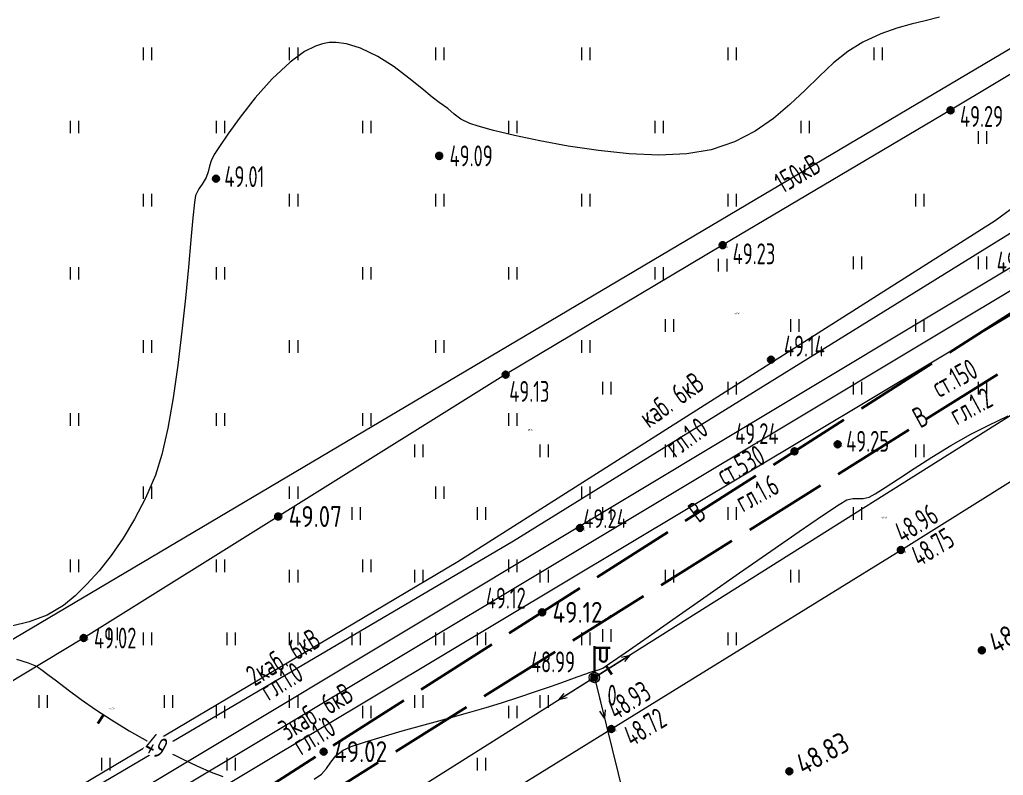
# Model space of a CAD drawing. Extents: x 1098675 to 1099684, y 381052 to 381453.
# Drawn here: x 1099243.87 to 1099290.98, y 381155.77 to 381191.94 of the extents above; entities that cross this region are included whole.
import ezdxf
from ezdxf.enums import TextEntityAlignment as Align

# ---------------------------------------------------------------- set-up
doc = ezdxf.new("R2010")
doc.units = 0
doc.header["$MEASUREMENT"] = 0
doc.set_wipeout_variables(frame=1)
doc.linetypes.add('500_122_1_1', pattern=[10, 8, -2])
doc.layers.add('Горизонтали', color=32, linetype='CONTINUOUS', lineweight=15)
doc.layers.add('Съемка', color=253, linetype='CONTINUOUS', lineweight=20)
doc.layers.add('С_ВЫСОТА', color=252, linetype='CONTINUOUS')
doc.styles.add('D431', font='GOST2304A.ttf', dxfattribs={"height": 0.8})
doc.styles.add('TOPO_D431', font='GOST2304A.ttf')
doc.styles.add('txt', font='GOST2304A.ttf')
doc.styles.add('ГОСТ', font='GOST2304A.ttf', dxfattribs={"height": 2.5})
doc.linetypes.add('g5_119_1', pattern='A,4,-1,[31,GUGK_2005.shx,S=0.1,R=0,X=0,Y=0],0.35,[31,GUGK_2005.shx,S=0.08,R=0,X=0,Y=0],3.3,[31,GUGK_2005.shx,S=0.08,R=180,X=0,Y=0],0.35,[31,GUGK_2005.shx,S=0.1,R=180,X=0,Y=0],-1', length=10)
doc.linetypes.add('ЗАБ сетка', pattern='A,2.5,["<",txt,S=1.2,R=90,X=0,Y=0],5,[">",txt,S=1.2,R=90,X=0,Y=-0.6],2.5', length=10)

# ---------------------------------------------------------------- blocks, each defined once
blk = doc.blocks.new('Съемка')
at = {"layer": 'Съемка', "linetype": 'Continuous', "lineweight": -2}
h = blk.add_hatch(color=8, dxfattribs=at)
h.dxf.hatch_style = 1
edge = h.paths.add_edge_path()
edge.add_arc((1099288.454, 381187.603), 0.15, 0, 360)
h = blk.add_hatch(color=8, dxfattribs=at)
h.dxf.hatch_style = 1
edge = h.paths.add_edge_path()
edge.add_arc((1099288.454, 381187.603), 0.15, 0, 360)
h = blk.add_hatch(color=8, dxfattribs=at)
h.dxf.hatch_style = 1
edge = h.paths.add_edge_path()
edge.add_arc((1099263.96, 381185.42), 0.15, 0, 360)
h = blk.add_hatch(color=8, dxfattribs=at)
h.dxf.hatch_style = 1
edge = h.paths.add_edge_path()
edge.add_arc((1099253.274, 381184.328), 0.15, 0, 360)
h = blk.add_hatch(color=8, dxfattribs=at)
h.dxf.hatch_style = 1
edge = h.paths.add_edge_path()
edge.add_arc((1099277.539, 381181.145), 0.15, 0, 360)
h = blk.add_hatch(color=8, dxfattribs=at)
h.dxf.hatch_style = 1
edge = h.paths.add_edge_path()
edge.add_arc((1099277.539, 381181.145), 0.15, 0, 360)
h = blk.add_hatch(color=8, dxfattribs=at)
h.dxf.hatch_style = 1
edge = h.paths.add_edge_path()
edge.add_arc((1099279.852, 381175.666), 0.15, 0, 360)
h = blk.add_hatch(color=8, dxfattribs=at)
h.dxf.hatch_style = 1
edge = h.paths.add_edge_path()
edge.add_arc((1099279.852, 381175.666), 0.15, 0, 360)
h = blk.add_hatch(color=8, dxfattribs=at)
h.dxf.hatch_style = 1
edge = h.paths.add_edge_path()
edge.add_arc((1099267.142, 381174.952), 0.15, 0, 360)
h = blk.add_hatch(color=8, dxfattribs=at)
h.dxf.hatch_style = 1
edge = h.paths.add_edge_path()
edge.add_arc((1099267.142, 381174.952), 0.15, 0, 360)
h = blk.add_hatch(color=8, dxfattribs=at)
h.dxf.hatch_style = 1
edge = h.paths.add_edge_path()
edge.add_arc((1099283.045, 381171.617), 0.15, 0, 360)
h = blk.add_hatch(color=8, dxfattribs=at)
h.dxf.hatch_style = 1
edge = h.paths.add_edge_path()
edge.add_arc((1099283.045, 381171.617), 0.15, 0, 360)
h = blk.add_hatch(color=8, dxfattribs=at)
h.dxf.hatch_style = 1
edge = h.paths.add_edge_path()
edge.add_arc((1099280.98, 381171.281), 0.15, 0, 360)
h = blk.add_hatch(color=8, dxfattribs=at)
h.dxf.hatch_style = 1
edge = h.paths.add_edge_path()
edge.add_arc((1099256.252, 381168.159), 0.15, 0, 360)
h = blk.add_hatch(color=8, dxfattribs=at)
h.dxf.hatch_style = 1
edge = h.paths.add_edge_path()
edge.add_arc((1099270.708, 381167.61), 0.15, 0, 360)
h = blk.add_hatch(color=8, dxfattribs=at)
h.dxf.hatch_style = 1
edge = h.paths.add_edge_path()
edge.add_arc((1099286.075, 381166.555), 0.15, 0, 360)
h = blk.add_hatch(color=8, dxfattribs=at)
h.dxf.hatch_style = 1
edge = h.paths.add_edge_path()
edge.add_arc((1099286.075, 381166.555), 0.15, 0, 360)
h = blk.add_hatch(color=8, dxfattribs=at)
h.dxf.hatch_style = 1
edge = h.paths.add_edge_path()
edge.add_arc((1099268.893, 381163.573), 0.15, 0, 360)
h = blk.add_hatch(color=8, dxfattribs=at)
h.dxf.hatch_style = 1
edge = h.paths.add_edge_path()
edge.add_arc((1099268.893, 381163.573), 0.15, 0, 360)
h = blk.add_hatch(color=8, dxfattribs=at)
h.dxf.hatch_style = 1
edge = h.paths.add_edge_path()
edge.add_arc((1099246.928, 381162.343), 0.15, 0, 360)
h = blk.add_hatch(color=8, dxfattribs=at)
h.dxf.hatch_style = 1
edge = h.paths.add_edge_path()
edge.add_arc((1099289.953, 381161.755), 0.15, 0, 360)
h = blk.add_hatch(color=8, dxfattribs=at)
h.dxf.hatch_style = 1
edge = h.paths.add_edge_path()
edge.add_arc((1099271.398, 381160.454), 0.15, 0, 360)
h = blk.add_hatch(color=8, dxfattribs=at)
h.dxf.hatch_style = 1
edge = h.paths.add_edge_path()
edge.add_arc((1099271.398, 381160.454), 0.15, 0, 360)
h = blk.add_hatch(color=8, dxfattribs=at)
h.dxf.hatch_style = 1
edge = h.paths.add_edge_path()
edge.add_arc((1099272.212, 381157.989), 0.15, 0, 360)
h = blk.add_hatch(color=8, dxfattribs=at)
h.dxf.hatch_style = 1
edge = h.paths.add_edge_path()
edge.add_arc((1099272.212, 381157.989), 0.15, 0, 360)
h = blk.add_hatch(color=8, dxfattribs=at)
h.dxf.hatch_style = 1
edge = h.paths.add_edge_path()
edge.add_arc((1099258.431, 381156.902), 0.15, 0, 360)
h = blk.add_hatch(color=8, dxfattribs=at)
h.dxf.hatch_style = 1
edge = h.paths.add_edge_path()
edge.add_arc((1099280.729, 381155.961), 0.15, 0, 360)
at = {"layer": 'Съемка', "color": 8, "linetype": 'Continuous', "lineweight": 20}
for p, q in [((1099249.8, 381190), (1099249.8, 381190.6)), ((1099249.8, 381190), (1099249.8, 381190.6)), ((1099249.8, 381190), (1099249.8, 381190.6)), ((1099250.2, 381190), (1099250.2, 381190.6)), ((1099250.2, 381190), (1099250.2, 381190.6)), ((1099250.2, 381190), (1099250.2, 381190.6)), ((1099256.8, 381190), (1099256.8, 381190.6)), ((1099256.8, 381190), (1099256.8, 381190.6)), ((1099256.8, 381190), (1099256.8, 381190.6)), ((1099257.2, 381190), (1099257.2, 381190.6)), ((1099257.2, 381190), (1099257.2, 381190.6)), ((1099257.2, 381190), (1099257.2, 381190.6)), ((1099263.8, 381190), (1099263.8, 381190.6)), ((1099263.8, 381190), (1099263.8, 381190.6)), ((1099263.8, 381190), (1099263.8, 381190.6)), ((1099264.2, 381190), (1099264.2, 381190.6)), ((1099264.2, 381190), (1099264.2, 381190.6)), ((1099264.2, 381190), (1099264.2, 381190.6)), ((1099270.8, 381190), (1099270.8, 381190.6)), ((1099270.8, 381190), (1099270.8, 381190.6)), ((1099270.8, 381190), (1099270.8, 381190.6)), ((1099271.2, 381190), (1099271.2, 381190.6)), ((1099271.2, 381190), (1099271.2, 381190.6)), ((1099271.2, 381190), (1099271.2, 381190.6)), ((1099277.8, 381190), (1099277.8, 381190.6)), ((1099277.8, 381190), (1099277.8, 381190.6)), ((1099278.2, 381190), (1099278.2, 381190.6)), ((1099278.2, 381190), (1099278.2, 381190.6)), ((1099284.8, 381190), (1099284.8, 381190.6)), ((1099284.8, 381190), (1099284.8, 381190.6)), ((1099285.2, 381190), (1099285.2, 381190.6)), ((1099285.2, 381190), (1099285.2, 381190.6)), ((1099246.3, 381186.5), (1099246.3, 381187.1)), ((1099246.3, 381186.5), (1099246.3, 381187.1)), ((1099246.3, 381186.5), (1099246.3, 381187.1)), ((1099246.7, 381186.5), (1099246.7, 381187.1)), ((1099246.7, 381186.5), (1099246.7, 381187.1)), ((1099246.7, 381186.5), (1099246.7, 381187.1)), ((1099253.3, 381186.5), (1099253.3, 381187.1)), ((1099253.3, 381186.5), (1099253.3, 381187.1)), ((1099253.3, 381186.5), (1099253.3, 381187.1)), ((1099253.7, 381186.5), (1099253.7, 381187.1)), ((1099253.7, 381186.5), (1099253.7, 381187.1)), ((1099253.7, 381186.5), (1099253.7, 381187.1)), ((1099260.3, 381186.5), (1099260.3, 381187.1)), ((1099260.3, 381186.5), (1099260.3, 381187.1)), ((1099260.3, 381186.5), (1099260.3, 381187.1)), ((1099260.7, 381186.5), (1099260.7, 381187.1)), ((1099260.7, 381186.5), (1099260.7, 381187.1)), ((1099260.7, 381186.5), (1099260.7, 381187.1)), ((1099267.3, 381186.5), (1099267.3, 381187.1)), ((1099267.3, 381186.5), (1099267.3, 381187.1)), ((1099267.3, 381186.5), (1099267.3, 381187.1)), ((1099267.7, 381186.5), (1099267.7, 381187.1)), ((1099267.7, 381186.5), (1099267.7, 381187.1)), ((1099267.7, 381186.5), (1099267.7, 381187.1)), ((1099274.3, 381186.5), (1099274.3, 381187.1)), ((1099274.3, 381186.5), (1099274.3, 381187.1)), ((1099274.7, 381186.5), (1099274.7, 381187.1)), ((1099274.7, 381186.5), (1099274.7, 381187.1)), ((1099281.3, 381186.5), (1099281.3, 381187.1)), ((1099281.3, 381186.5), (1099281.3, 381187.1)), ((1099281.7, 381186.5), (1099281.7, 381187.1)), ((1099281.7, 381186.5), (1099281.7, 381187.1)), ((1099249.8, 381183), (1099249.8, 381183.6)), ((1099249.8, 381183), (1099249.8, 381183.6)), ((1099249.8, 381183), (1099249.8, 381183.6)), ((1099250.2, 381183), (1099250.2, 381183.6)), ((1099250.2, 381183), (1099250.2, 381183.6)), ((1099250.2, 381183), (1099250.2, 381183.6)), ((1099256.8, 381183), (1099256.8, 381183.6)), ((1099256.8, 381183), (1099256.8, 381183.6)), ((1099256.8, 381183), (1099256.8, 381183.6)), ((1099257.2, 381183), (1099257.2, 381183.6)), ((1099257.2, 381183), (1099257.2, 381183.6)), ((1099257.2, 381183), (1099257.2, 381183.6)), ((1099263.8, 381183), (1099263.8, 381183.6)), ((1099263.8, 381183), (1099263.8, 381183.6)), ((1099263.8, 381183), (1099263.8, 381183.6)), ((1099264.2, 381183), (1099264.2, 381183.6)), ((1099264.2, 381183), (1099264.2, 381183.6)), ((1099264.2, 381183), (1099264.2, 381183.6)), ((1099270.8, 381183), (1099270.8, 381183.6)), ((1099270.8, 381183), (1099270.8, 381183.6)), ((1099270.8, 381183), (1099270.8, 381183.6)), ((1099271.2, 381183), (1099271.2, 381183.6)), ((1099271.2, 381183), (1099271.2, 381183.6)), ((1099271.2, 381183), (1099271.2, 381183.6)), ((1099277.8, 381183), (1099277.8, 381183.6)), ((1099277.8, 381183), (1099277.8, 381183.6)), ((1099278.2, 381183), (1099278.2, 381183.6)), ((1099278.2, 381183), (1099278.2, 381183.6)), ((1099246.3, 381179.5), (1099246.3, 381180.1)), ((1099246.3, 381179.5), (1099246.3, 381180.1)), ((1099246.3, 381179.5), (1099246.3, 381180.1)), ((1099246.7, 381179.5), (1099246.7, 381180.1)), ((1099246.7, 381179.5), (1099246.7, 381180.1)), ((1099246.7, 381179.5), (1099246.7, 381180.1)), ((1099253.3, 381179.5), (1099253.3, 381180.1)), ((1099253.3, 381179.5), (1099253.3, 381180.1)), ((1099253.3, 381179.5), (1099253.3, 381180.1)), ((1099253.7, 381179.5), (1099253.7, 381180.1)), ((1099253.7, 381179.5), (1099253.7, 381180.1)), ((1099253.7, 381179.5), (1099253.7, 381180.1)), ((1099260.3, 381179.5), (1099260.3, 381180.1)), ((1099260.3, 381179.5), (1099260.3, 381180.1)), ((1099260.3, 381179.5), (1099260.3, 381180.1)), ((1099260.7, 381179.5), (1099260.7, 381180.1)), ((1099260.7, 381179.5), (1099260.7, 381180.1)), ((1099260.7, 381179.5), (1099260.7, 381180.1)), ((1099267.3, 381179.5), (1099267.3, 381180.1)), ((1099267.3, 381179.5), (1099267.3, 381180.1)), ((1099267.3, 381179.5), (1099267.3, 381180.1)), ((1099267.7, 381179.5), (1099267.7, 381180.1)), ((1099267.7, 381179.5), (1099267.7, 381180.1)), ((1099267.7, 381179.5), (1099267.7, 381180.1)), ((1099274.3, 381179.5), (1099274.3, 381180.1)), ((1099274.3, 381179.5), (1099274.3, 381180.1)), ((1099274.7, 381179.5), (1099274.7, 381180.1)), ((1099274.7, 381179.5), (1099274.7, 381180.1)), ((1099249.8, 381176), (1099249.8, 381176.6)), ((1099249.8, 381176), (1099249.8, 381176.6)), ((1099249.8, 381176), (1099249.8, 381176.6)), ((1099250.2, 381176), (1099250.2, 381176.6)), ((1099250.2, 381176), (1099250.2, 381176.6)), ((1099250.2, 381176), (1099250.2, 381176.6)), ((1099256.8, 381176), (1099256.8, 381176.6)), ((1099256.8, 381176), (1099256.8, 381176.6)), ((1099256.8, 381176), (1099256.8, 381176.6)), ((1099257.2, 381176), (1099257.2, 381176.6)), ((1099257.2, 381176), (1099257.2, 381176.6)), ((1099257.2, 381176), (1099257.2, 381176.6)), ((1099263.8, 381176), (1099263.8, 381176.6)), ((1099263.8, 381176), (1099263.8, 381176.6)), ((1099263.8, 381176), (1099263.8, 381176.6)), ((1099264.2, 381176), (1099264.2, 381176.6)), ((1099264.2, 381176), (1099264.2, 381176.6)), ((1099264.2, 381176), (1099264.2, 381176.6)), ((1099270.8, 381176), (1099270.8, 381176.6)), ((1099271.2, 381176), (1099271.2, 381176.6)), ((1099246.3, 381172.5), (1099246.3, 381173.1)), ((1099246.3, 381172.5), (1099246.3, 381173.1)), ((1099246.3, 381172.5), (1099246.3, 381173.1)), ((1099246.7, 381172.5), (1099246.7, 381173.1)), ((1099246.7, 381172.5), (1099246.7, 381173.1)), ((1099246.7, 381172.5), (1099246.7, 381173.1)), ((1099253.3, 381172.5), (1099253.3, 381173.1)), ((1099253.3, 381172.5), (1099253.3, 381173.1)), ((1099253.3, 381172.5), (1099253.3, 381173.1)), ((1099253.7, 381172.5), (1099253.7, 381173.1)), ((1099253.7, 381172.5), (1099253.7, 381173.1)), ((1099253.7, 381172.5), (1099253.7, 381173.1)), ((1099260.3, 381172.5), (1099260.3, 381173.1)), ((1099260.3, 381172.5), (1099260.3, 381173.1)), ((1099260.3, 381172.5), (1099260.3, 381173.1)), ((1099260.7, 381172.5), (1099260.7, 381173.1)), ((1099260.7, 381172.5), (1099260.7, 381173.1)), ((1099260.7, 381172.5), (1099260.7, 381173.1)), ((1099267.3, 381172.5), (1099267.3, 381173.1)), ((1099267.7, 381172.5), (1099267.7, 381173.1)), ((1099249.8, 381169), (1099249.8, 381169.6)), ((1099249.8, 381169), (1099249.8, 381169.6)), ((1099249.8, 381169), (1099249.8, 381169.6)), ((1099250.2, 381169), (1099250.2, 381169.6)), ((1099250.2, 381169), (1099250.2, 381169.6)), ((1099250.2, 381169), (1099250.2, 381169.6)), ((1099256.8, 381169), (1099256.8, 381169.6)), ((1099256.8, 381169), (1099256.8, 381169.6)), ((1099256.8, 381169), (1099256.8, 381169.6)), ((1099257.2, 381169), (1099257.2, 381169.6)), ((1099257.2, 381169), (1099257.2, 381169.6)), ((1099257.2, 381169), (1099257.2, 381169.6)), ((1099263.8, 381169), (1099263.8, 381169.6)), ((1099264.2, 381169), (1099264.2, 381169.6)), ((1099270.8, 381169), (1099270.8, 381169.6)), ((1099271.2, 381169), (1099271.2, 381169.6)), ((1099246.3, 381165.5), (1099246.3, 381166.1)), ((1099246.3, 381165.5), (1099246.3, 381166.1)), ((1099246.3, 381165.5), (1099246.3, 381166.1)), ((1099246.7, 381165.5), (1099246.7, 381166.1)), ((1099246.7, 381165.5), (1099246.7, 381166.1)), ((1099246.7, 381165.5), (1099246.7, 381166.1)), ((1099253.3, 381165.5), (1099253.3, 381166.1)), ((1099253.7, 381165.5), (1099253.7, 381166.1)), ((1099260.3, 381165.5), (1099260.3, 381166.1)), ((1099260.7, 381165.5), (1099260.7, 381166.1)), ((1099267.3, 381165.5), (1099267.3, 381166.1)), ((1099267.7, 381165.5), (1099267.7, 381166.1)), ((1099249.8, 381162), (1099249.8, 381162.6)), ((1099250.2, 381162), (1099250.2, 381162.6)), ((1099256.8, 381162), (1099256.8, 381162.6)), ((1099257.2, 381162), (1099257.2, 381162.6)), ((1099263.8, 381162), (1099263.8, 381162.6)), ((1099264.2, 381162), (1099264.2, 381162.6)), ((1099270.8, 381162), (1099270.8, 381162.6)), ((1099271.2, 381162), (1099271.2, 381162.6)), ((1099253.3, 381158.5), (1099253.3, 381159.1)), ((1099253.7, 381158.5), (1099253.7, 381159.1)), ((1099260.3, 381158.5), (1099260.3, 381159.1)), ((1099260.7, 381158.5), (1099260.7, 381159.1)), ((1099267.3, 381158.5), (1099267.3, 381159.1)), ((1099267.7, 381158.5), (1099267.7, 381159.1))]:
    blk.add_line(p, q, dxfattribs=at)
at = {"layer": 'Съемка', "color": 8, "linetype": 'Continuous', "lineweight": -2}
for p, q in [((1099271.396, 381160.703), (1099271.396, 381161.953)), ((1099272.146, 381161.868), (1099271.396, 381161.868)), ((1099271.666, 381161.362), (1099271.666, 381161.868)), ((1099271.997, 381161.362), (1099271.997, 381161.868))]:
    blk.add_line(p, q, dxfattribs=at)
at = {"layer": 'Съемка', "color": 8, "linetype": '500_122_1_1', "lineweight": 40, "ltscale": 0.5, "flags": 128}
for points in [[(1099227.981, 381135.682), (1099388.134, 381235.964), (1099474.069, 381286.464)], [(1099173.186, 381073.881), (1099264.655, 381128.217), (1099249.551, 381151.239), (1099313.303, 381191.893)]]:
    blk.add_lwpolyline(points, dxfattribs=at)
at = {"layer": 'Съемка', "color": 8, "linetype": 'g5_119_1', "flags": 128}
for points in [[(1099235.343, 381146.501), (1099467.4, 381285.734)], [(1099234.958, 381145.195), (1099467.081, 381284.32)], [(1099234.547, 381143.834), (1099467.398, 381283.199)], [(1099228.16, 381159.748), (1099230.698, 381161.348), (1099237.293, 381149.234), (1099267.525, 381166.994), (1099293.908, 381183.33), (1099308.2, 381192.184), (1099353.292, 381221.07), (1099362.835, 381231.138), (1099367.387, 381238.869), (1099376.427, 381256.944), (1099381.073, 381267.855)], [(1099228.264, 381159.576), (1099229.106, 381160.115), (1099232.345, 381158.546), (1099237.818, 381152.82), (1099240.369, 381151.481), (1099264.857, 381165.999), (1099290.597, 381182.329), (1099293.713, 381184.616), (1099307.982, 381193.856), (1099313.315, 381197.628), (1099326.207, 381206.232), (1099329.492, 381208.515), (1099335.918, 381211.291), (1099346.612, 381218.195)]]:
    blk.add_lwpolyline(points, dxfattribs=at)
at = {"layer": 'Съемка', "color": 8, "lineweight": 20, "flags": 128}
blk.add_lwpolyline([(1099131.993, 381096.304), (1099305.956, 381199.246)], dxfattribs=at)
at = {"layer": 'Съемка', "color": 8, "flags": 128}
for points in [[(1099287.93, 381192.055), (1099287.234, 381191.88), (1099286.567, 381191.723), (1099285.879, 381191.534), (1099285.123, 381191.264), (1099284.251, 381190.864), (1099283.538, 381190.422), (1099282.856, 381189.868), (1099282.182, 381189.236), (1099281.493, 381188.56), (1099280.764, 381187.874), (1099279.974, 381187.212), (1099279.097, 381186.608), (1099278.112, 381186.097), (1099276.994, 381185.712), (1099275.821, 381185.513), (1099274.488, 381185.458), (1099273.057, 381185.521), (1099271.588, 381185.672), (1099270.143, 381185.887), (1099268.785, 381186.138), (1099267.573, 381186.398), (1099266.569, 381186.64), (1099265.835, 381186.837), (1099265.433, 381186.963), (1099264.994, 381187.178), (1099264.68, 381187.419), (1099264.375, 381187.686), (1099263.96, 381187.98), (1099263.621, 381188.234), (1099263.131, 381188.644), (1099262.516, 381189.147), (1099261.805, 381189.679), (1099261.023, 381190.176), (1099260.199, 381190.575), (1099259.528, 381190.78), (1099259.026, 381190.846), (1099258.695, 381190.841), (1099258.532, 381190.821), (1099258.368, 381190.789), (1099258.033, 381190.679), (1099257.518, 381190.415), (1099256.821, 381189.91), (1099255.961, 381189.103), (1099255.15, 381188.193), (1099254.428, 381187.279), (1099253.835, 381186.458), (1099253.409, 381185.829), (1099253.19, 381185.489), (1099253.041, 381185.189), (1099252.963, 381184.921), (1099252.901, 381184.658), (1099252.8, 381184.378), (1099252.616, 381184.072), (1099252.444, 381183.841), (1099252.288, 381183.528), (1099252.238, 381183.193), (1099252.166, 381182.46), (1099252.072, 381181.402), (1099251.954, 381180.094), (1099251.812, 381178.61), (1099251.643, 381177.023), (1099251.447, 381175.407), (1099251.223, 381173.836), (1099250.969, 381172.384), (1099250.685, 381171.125), (1099250.37, 381170.133), (1099249.89, 381169.033), (1099249.37, 381168.028), (1099248.819, 381167.115), (1099248.249, 381166.294), (1099247.669, 381165.563), (1099247.089, 381164.922), (1099246.521, 381164.369), (1099245.974, 381163.904), (1099245.189, 381163.438), (1099244.323, 381163.125), (1099243.475, 381162.912)], [(1099243.724, 381161.331), (1099244.276, 381161.147), (1099244.679, 381160.988)]]:
    blk.add_lwpolyline(points, dxfattribs=at)
at = {"layer": 'Съемка', "color": 8, "linetype": 'ЗАБ сетка', "ltscale": 0.5, "flags": 128}
blk.add_lwpolyline([(1099305.631, 381198.277), (1099298.67, 381193.727), (1099288.454, 381187.603), (1099277.539, 381181.145), (1099267.142, 381174.952), (1099246.928, 381162.343), (1099236.807, 381156.246), (1099230.731, 381162.241), (1099227.229, 381161.293)], dxfattribs=at)
at = {"layer": 'Съемка', "color": 8, "linetype": 'Continuous', "lineweight": 20, "flags": 128}
for points in [[(1099318.32, 381190.259), (1099297.73, 381177.013), (1099271.394, 381160.454), (1099240.546, 381141.014)], [(1099271.394, 381160.454), (1099273.087, 381161.518)], [(1099272.703, 381161.424), (1099273.087, 381161.518), (1099272.836, 381161.213)], [(1099271.394, 381160.454), (1099269.701, 381159.387)], [(1099271.394, 381160.454), (1099271.874, 381158.512)], [(1099270.085, 381159.481), (1099269.701, 381159.387), (1099269.952, 381159.693)], [(1099271.905, 381158.906), (1099271.874, 381158.512), (1099271.663, 381158.846)]]:
    blk.add_lwpolyline(points, dxfattribs=at)
at = {"layer": 'Съемка', "color": 8, "ltscale": 0.5, "flags": 128}
for points in [[(1099244.679, 381160.988), (1099244.764, 381160.928), (1099244.941, 381160.801), (1099245.222, 381160.593), (1099245.627, 381160.288), (1099246.186, 381159.865), (1099246.809, 381159.407), (1099247.501, 381158.922), (1099248.266, 381158.419), (1099249.111, 381157.906), (1099249.989, 381157.412), (1099250.839, 381156.96), (1099251.644, 381156.557), (1099252.383, 381156.21), (1099253.04, 381155.926), (1099253.593, 381155.71)], [(1099257.975, 381155.582), (1099258.331, 381155.82), (1099258.57, 381156.1), (1099258.769, 381156.399), (1099259.006, 381156.697), (1099259.357, 381156.975), (1099259.746, 381157.147), (1099260.389, 381157.365), (1099261.226, 381157.618), (1099262.197, 381157.895), (1099263.242, 381158.185), (1099264.3, 381158.475), (1099265.311, 381158.754), (1099266.215, 381159.012), (1099266.952, 381159.236), (1099267.771, 381159.504), (1099268.577, 381159.777), (1099269.336, 381160.04), (1099270.013, 381160.279), (1099270.572, 381160.478), (1099270.979, 381160.624), (1099271.198, 381160.702), (1099271.417, 381160.767), (1099271.591, 381160.818), (1099271.798, 381160.906), (1099272.116, 381161.118), (1099272.872, 381161.64), (1099273.968, 381162.403), (1099275.309, 381163.34), (1099276.799, 381164.38), (1099278.342, 381165.455), (1099279.842, 381166.497), (1099281.201, 381167.438), (1099282.326, 381168.207), (1099283.118, 381168.737), (1099283.483, 381168.959), (1099283.773, 381169.027), (1099284.018, 381169.028), (1099284.265, 381169.026), (1099284.559, 381169.089), (1099284.85, 381169.241), (1099285.326, 381169.544), (1099285.956, 381169.961), (1099286.711, 381170.459), (1099287.561, 381171.003), (1099288.476, 381171.559), (1099289.427, 381172.092), (1099290.258, 381172.514), (1099291.218, 381172.974)]]:
    blk.add_lwpolyline(points, dxfattribs=at)
at = {"layer": 'Съемка', "color": 8, "linetype": 'Continuous', "ltscale": 0.5}
blk.add_lwpolyline([(1099228.088, 381139.096), (1099234.056, 381138.125), (1099238.138, 381137.757), (1099239.888, 381138.025), (1099243.594, 381140.481), (1099255.184, 381147.459), (1099272.212, 381157.989), (1099286.075, 381166.555), (1099294.868, 381172.054), (1099294.67, 381172.482), (1099295.717, 381173.037), (1099295.953, 381172.688), (1099298.425, 381174.219), (1099309.262, 381181.933), (1099316.177, 381187.096)], dxfattribs=at)
at = {"layer": 'Съемка', "color": 8, "linetype": 'Continuous', "lineweight": 20}
for points in [[(1099289.8, 381186), (1099289.8, 381186.6)], [(1099290.2, 381186), (1099290.2, 381186.6)], [(1099286.8, 381183), (1099286.8, 381183.6)], [(1099287.2, 381183), (1099287.2, 381183.6)], [(1099277.349, 381179.893), (1099277.349, 381180.493)], [(1099277.749, 381179.893), (1099277.749, 381180.493)], [(1099283.8, 381180), (1099283.8, 381180.6)], [(1099284.2, 381180), (1099284.2, 381180.6)], [(1099289.8, 381180), (1099289.8, 381180.6)], [(1099290.2, 381180), (1099290.2, 381180.6)], [(1099274.8, 381177), (1099274.8, 381177.6)], [(1099275.2, 381177), (1099275.2, 381177.6)], [(1099280.8, 381177), (1099280.8, 381177.6)], [(1099281.2, 381177), (1099281.2, 381177.6)], [(1099286.8, 381177), (1099286.8, 381177.6)], [(1099287.2, 381177), (1099287.2, 381177.6)], [(1099271.8, 381174), (1099271.8, 381174.6)], [(1099272.2, 381174), (1099272.2, 381174.6)], [(1099277.8, 381174), (1099277.8, 381174.6)], [(1099278.2, 381174), (1099278.2, 381174.6)], [(1099283.8, 381174), (1099283.8, 381174.6)], [(1099284.2, 381174), (1099284.2, 381174.6)], [(1099289.8, 381174), (1099289.8, 381174.6)], [(1099290.2, 381174), (1099290.2, 381174.6)], [(1099262.8, 381171), (1099262.8, 381171.6)], [(1099263.2, 381171), (1099263.2, 381171.6)], [(1099268.8, 381171), (1099268.8, 381171.6)], [(1099269.2, 381171), (1099269.2, 381171.6)], [(1099274.8, 381171), (1099274.8, 381171.6)], [(1099275.2, 381171), (1099275.2, 381171.6)], [(1099286.8, 381171), (1099286.8, 381171.6)], [(1099287.2, 381171), (1099287.2, 381171.6)], [(1099271.394, 381160.454), (1099275.638, 381143.302), (1099297.21, 381156.177), (1099321.82, 381171.03)], [(1099259.8, 381168), (1099259.8, 381168.6)], [(1099260.2, 381168), (1099260.2, 381168.6)], [(1099265.8, 381168), (1099265.8, 381168.6)], [(1099266.2, 381168), (1099266.2, 381168.6)], [(1099271.8, 381168), (1099271.8, 381168.6)], [(1099272.2, 381168), (1099272.2, 381168.6)], [(1099277.8, 381168), (1099277.8, 381168.6)], [(1099278.2, 381168), (1099278.2, 381168.6)], [(1099283.8, 381168), (1099283.8, 381168.6)], [(1099284.2, 381168), (1099284.2, 381168.6)], [(1099256.8, 381165), (1099256.8, 381165.6)], [(1099257.2, 381165), (1099257.2, 381165.6)], [(1099262.8, 381165), (1099262.8, 381165.6)], [(1099263.2, 381165), (1099263.2, 381165.6)], [(1099268.8, 381165), (1099268.8, 381165.6)], [(1099269.2, 381165), (1099269.2, 381165.6)], [(1099274.8, 381165), (1099274.8, 381165.6)], [(1099275.2, 381165), (1099275.2, 381165.6)], [(1099280.8, 381165), (1099280.8, 381165.6)], [(1099281.2, 381165), (1099281.2, 381165.6)], [(1099248.149, 381162.24), (1099248.149, 381162.84)], [(1099248.549, 381162.24), (1099248.549, 381162.84)], [(1099253.8, 381162), (1099253.8, 381162.6)], [(1099254.2, 381162), (1099254.2, 381162.6)], [(1099259.8, 381162), (1099259.8, 381162.6)], [(1099260.2, 381162), (1099260.2, 381162.6)], [(1099265.8, 381162), (1099265.8, 381162.6)], [(1099266.2, 381162), (1099266.2, 381162.6)], [(1099271.8, 381162.167), (1099271.8, 381162.767)], [(1099272.2, 381162.167), (1099272.2, 381162.767)], [(1099277.8, 381162), (1099277.8, 381162.6)], [(1099278.2, 381162), (1099278.2, 381162.6)], [(1099244.8, 381159), (1099244.8, 381159.6)], [(1099245.2, 381159), (1099245.2, 381159.6)], [(1099250.8, 381159), (1099250.8, 381159.6)], [(1099251.2, 381159), (1099251.2, 381159.6)], [(1099256.8, 381159), (1099256.8, 381159.6)], [(1099257.2, 381159), (1099257.2, 381159.6)], [(1099262.8, 381159), (1099262.8, 381159.6)], [(1099263.2, 381159), (1099263.2, 381159.6)], [(1099268.8, 381159), (1099268.8, 381159.6)], [(1099269.2, 381159), (1099269.2, 381159.6)], [(1099247.8, 381156), (1099247.8, 381156.6)], [(1099248.2, 381156), (1099248.2, 381156.6)], [(1099253.8, 381156), (1099253.8, 381156.6)], [(1099254.2, 381156), (1099254.2, 381156.6)], [(1099265.8, 381156), (1099265.8, 381156.6)], [(1099266.2, 381156), (1099266.2, 381156.6)]]:
    blk.add_lwpolyline(points, dxfattribs=at)
at = {"layer": 'Съемка', "color": 8, "linetype": 'Continuous', "lineweight": 20, "flags": 128}
blk.add_lwpolyline([(1099253.124, 381184.328, 1), (1099253.424, 381184.328, 1)], format="xyb", close=True, dxfattribs=at)
blk.add_lwpolyline([(1099253.124, 381184.328, 1), (1099253.424, 381184.328, 1)], format="xyb", close=True, dxfattribs=at)
at = {"layer": 'Съемка', "color": 8, "linetype": 'Continuous'}
for points in [[(1099270.783, 381167.61), (1099270.633, 381167.61)], [(1099270.783, 381167.61), (1099270.633, 381167.61)], [(1099270.708, 381167.685), (1099270.708, 381167.535)], [(1099270.708, 381167.685), (1099270.708, 381167.535)]]:
    blk.add_lwpolyline(points, dxfattribs=at)
at = {"layer": 'Съемка', "color": 8, "linetype": 'Continuous', "lineweight": -2}
for points in [[(1099271.957, 381161.012), (1099272.234, 381160.596)], [(1099247.883, 381158.67), (1099247.609, 381158.253)]]:
    blk.add_lwpolyline(points, dxfattribs=at)
for centre, radius in [((1099288.454, 381187.603), 0.15), ((1099288.454, 381187.603), 0.15), ((1099263.96, 381185.42), 0.15), ((1099253.274, 381184.328), 0.15), ((1099277.539, 381181.145), 0.15), ((1099277.539, 381181.145), 0.15), ((1099279.852, 381175.666), 0.15), ((1099279.852, 381175.666), 0.15), ((1099267.142, 381174.952), 0.15), ((1099267.142, 381174.952), 0.15), ((1099283.045, 381171.617), 0.15), ((1099283.045, 381171.617), 0.15), ((1099280.98, 381171.281), 0.15), ((1099256.252, 381168.159), 0.15), ((1099270.708, 381167.61), 0.15), ((1099286.075, 381166.555), 0.15), ((1099286.075, 381166.555), 0.15), ((1099268.893, 381163.573), 0.15), ((1099268.893, 381163.573), 0.15), ((1099246.928, 381162.343), 0.15), ((1099289.953, 381161.755), 0.15), ((1099271.398, 381160.454), 0.15), ((1099271.398, 381160.454), 0.15), ((1099271.396, 381160.453), 0.025), ((1099272.212, 381157.989), 0.15), ((1099272.212, 381157.989), 0.15), ((1099258.431, 381156.902), 0.15), ((1099280.729, 381155.961), 0.15)]:
    blk.add_circle(centre, radius, dxfattribs=at)
at = {"layer": 'Съемка', "color": 8, "linetype": 'Continuous'}
blk.add_circle((1099270.708, 381167.61), 0.075, dxfattribs=at)
blk.add_circle((1099270.708, 381167.61), 0.075, dxfattribs=at)
at = {"layer": 'Съемка', "color": 8, "linetype": 'Continuous', "lineweight": 20}
blk.add_circle((1099271.396, 381160.453), 0.25, dxfattribs=at)
at = {"layer": 'Съемка', "color": 8, "linetype": 'Continuous', "lineweight": -2}
blk.add_arc((1099271.831, 381161.369), 0.166, 182.1567, 357.8433, dxfattribs=at)
at = {"layer": 'Съемка', "color": 8, "lineweight": 30, "style": 'ГОСТ', "width": 0.8}
for s, p in [('49.29', (1099288.908, 381186.809)), ('49.23', (1099278.018, 381180.233)), ('49.14', (1099280.477, 381175.816)), ('49.13', (1099267.318, 381173.646)), ('49.24', (1099278.141, 381171.627)), ('49.25', (1099283.455, 381171.259)), ('49.12', (1099266.198, 381163.754)), ('48.99', (1099268.357, 381160.7)), ('0', (1099272.023, 381159.104))]:
    blk.add_text(s, height=1, dxfattribs=at).set_placement(p)
at = {"layer": 'Съемка', "color": 8, "linetype": 'Continuous', "lineweight": 30, "style": 'ГОСТ', "width": 0.8}
for s, p in [('49.09', (1099264.46, 381184.92)), ('49.15', (1099290.67, 381179.84)), ('49.02', (1099247.428, 381161.843))]:
    blk.add_text(s, height=1, dxfattribs=at).set_placement(p)
at = {"layer": 'Съемка', "color": 8, "style": 'ГОСТ', "width": 0.8}
for s, rotation, p in [('150кВ', 30.2853, (1099280.415, 381183.593)), ('48.96', 31.7325, (1099286.181, 381166.854)), ('48.75', 31.7325, (1099286.965, 381165.723)), ('48.93', 31.7325, (1099272.43, 381158.39)), ('48.72', 31.7325, (1099273.2, 381157.118))]:
    blk.add_text(s, height=1, rotation=rotation, dxfattribs=at).set_placement(p)
at = {"layer": 'Съемка', "color": 8, "linetype": 'Continuous', "lineweight": 15, "ltscale": 0.5, "style": 'ГОСТ', "width": 0.8}
blk.add_text('49.01', height=1, dxfattribs=at).set_placement((1099253.674, 381183.928))
at = {"layer": 'Съемка', "color": 8, "style": 'ГОСТ', "width": 0.8}
for s, rotation, p in [('ст.150', 28.5828, (1099288.646, 381174.787)), ('гл.1.2', 28.5828, (1099289.426, 381173.436)), ('В', 28.5828, (1099287.003, 381172.931)), ('ст.530', 28.5828, (1099278.407, 381170.626)), ('гл.1.6', 28.5828, (1099279.186, 381169.275)), ('В', 37.2561, (1099276.307, 381168.383))]:
    blk.add_text(s, height=1, rotation=rotation, dxfattribs=at).set_placement(p, align=Align.MIDDLE_CENTER)
at = {"layer": 'Съемка', "color": 8, "linetype": 'g5_119_1', "style": 'ГОСТ', "width": 0.8}
for s, rotation, p in [('каб. 6кВ ', 35.8091, (1099274.009, 381172.359)), ('гл.1.0', 35.8091, (1099275.261, 381170.941)), ('2каб. 6кВ ', 31.5347, (1099255.127, 381160.011)), ('гл.1.0', 31.5347, (1099255.789, 381159.306)), ('3каб. 6кВ ', 31.5347, (1099256.686, 381157.406)), ('гл.1.0', 31.5347, (1099257.348, 381156.701))]:
    blk.add_text(s, height=1, rotation=rotation, dxfattribs=at).set_placement(p)
at = {"layer": 'Съемка', "color": 8, "linetype": 'Continuous', "lineweight": 30, "style": 'ГОСТ'}
for s, p in [('49.07', (1099256.752, 381167.659)), ('49.12', (1099269.393, 381163.073)), ('49.02', (1099258.931, 381156.402))]:
    blk.add_text(s, height=1, dxfattribs=at).set_placement(p)
at = {"layer": 'Съемка', "color": 8, "linetype": 'Continuous', "style": 'D431', "width": 0.9}
blk.add_text('49.24', height=0.9, dxfattribs=at).set_placement((1099270.858, 381167.61))
at = {"layer": 'Съемка', "color": 8, "linetype": 'Continuous', "lineweight": 30, "style": 'ГОСТ'}
for s, p in [('48.86', (1099290.631, 381161.556)), ('48.83', (1099281.407, 381155.761))]:
    blk.add_text(s, height=1, rotation=28.5973, dxfattribs=at).set_placement(p)
at = {"layer": 'Съемка', "color": 8, "linetype": 'Continuous', "lineweight": 30, "style": 'ГОСТ', "width": 0.8}
blk.add_text('49', height=1, rotation=332.0222, dxfattribs=at).set_placement((1099249.989, 381157.412), align=Align.MIDDLE_LEFT)
at = {"color": 7, "true_color": 0xffffff}
blk.add_wipeout([(1099250.247, 381157.898), (1099251.446, 381157.26), (1099250.93, 381156.289), (1099249.731, 381156.926)], dxfattribs=at).dxf.layer = 'Съемка'
blk.add_wipeout([(1099250.247, 381157.898), (1099251.446, 381157.26), (1099250.93, 381156.289), (1099249.731, 381156.926)], dxfattribs=at).translate(0, 0, -1.5).dxf.layer = 'Горизонтали'
at = {"layer": 'Съемка', "color": 8, "linetype": 'Continuous', "lineweight": 30, "style": 'ГОСТ', "width": 0.8}
blk.add_text('49', height=1, rotation=332.0222, dxfattribs=at).set_placement((1099249.989, 381157.412, -1.5), align=Align.MIDDLE_LEFT)

msp = doc.modelspace()

# ---------------------------------------------------------------- block references
at = {"layer": 'Съемка', "color": 6, "lineweight": 30}
msp.add_blockref('Съемка', (0, 0), dxfattribs=at)

# ---------------------------------------------------------------- next in the draw order: texts
at = {"layer": 'С_ВЫСОТА', "color": 1, "style": 'TOPO_D431'}
for s, p in [('49.29', (1099288.451, 381187.512)), ('49.29', (1099288.451, 381187.512)), ('49.23', (1099277.536, 381181.054)), ('49.23', (1099277.536, 381181.054)), ('49.36', (1099278.104, 381177.869)), ('49.36', (1099278.104, 381177.869)), ('49.14', (1099279.849, 381175.576)), ('49.14', (1099279.849, 381175.576)), ('49.13', (1099267.139, 381174.862)), ('49.13', (1099267.139, 381174.862)), ('49.26', (1099268.203, 381172.312)), ('49.26', (1099268.203, 381172.312)), ('49.25', (1099283.042, 381171.527)), ('49.25', (1099283.042, 381171.527)), ('48.98', (1099285.144, 381168.106)), ('48.98', (1099285.144, 381168.106)), ('49.24', (1099270.705, 381167.519)), ('49.24', (1099270.705, 381167.519)), ('48.96', (1099286.072, 381166.465)), ('48.96', (1099286.072, 381166.465)), ('48.99', (1099272.077, 381163.402)), ('48.99', (1099272.077, 381163.402)), ('49.02', (1099246.925, 381162.253)), ('49.02', (1099246.925, 381162.253)), ('48.99', (1099271.39, 381160.363)), ('48.99', (1099271.39, 381160.363)), ('49.00', (1099248.158, 381158.974)), ('49.00', (1099248.158, 381158.974)), ('48.93', (1099272.209, 381157.899)), ('48.93', (1099272.209, 381157.899))]:
    msp.add_text(s, height=0.08, dxfattribs=at).set_placement(p, align=Align.MIDDLE_LEFT)

doc.saveas('drawing.dxf')
